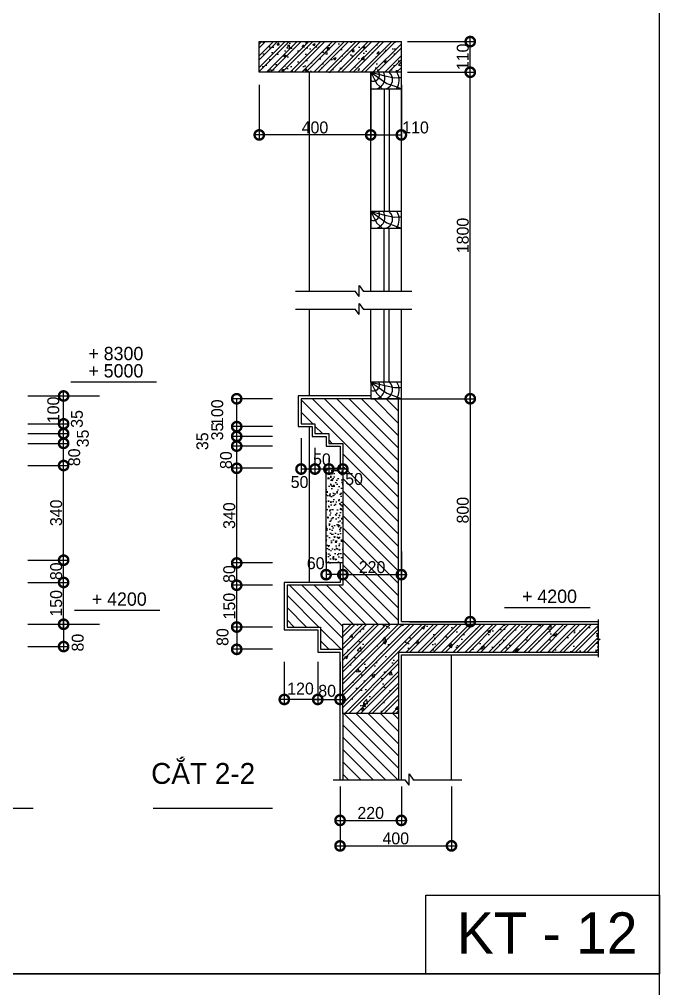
# Model space of a CAD drawing. Extents: x 24136 to 48743, y 31734 to 54932.
# Drawn here: x 44147 to 48743, y 43227 to 50182 of the extents above; entities that cross this region are included whole.
import ezdxf

# ---------------------------------------------------------------- set-up
doc = ezdxf.new("R2010")
doc.units = 0
doc.header["$LTSCALE"] = 600
doc.header["$MEASUREMENT"] = 0
doc.header["$PDMODE"] = 66
doc.layers.get('0').update_dxf_attribs({"linetype": 'CONTINUOUS'})
doc.layers.get('Defpoints').update_dxf_attribs({"linetype": 'CONTINUOUS'})
doc.layers.add('1', color=54, linetype='CONTINUOUS')
doc.styles.add('1', font='VHAVAN.ttf')
doc.styles.add('3', font='VHAVAN.ttf')
doc.dimstyles.new('x-2', dxfattribs={"dimscale": 0.45, "dimtxt": 190, "dimasz": 300, "dimexe": 90, "dimexo": 100, "dimgap": 20, "dimtad": 1, "dimdec": 0, "dimlfac": 0.5, "dimzin": 3, "dimdsep": 46, "dimtxsty": '1', "dimblk1": 'DOTSMALL', "dimblk2": 'DOTSMALL', "dimsah": 1, "dimcen": 1, "dimdle": 90, "dimclrd": 114, "dimclre": 114, "dimclrt": 113, "dimadec": 0, "dimazin": 0, "dimtfac": 0.004167, "dimtdec": 0, "dimtmove": 2, "dimatfit": 3, "dimldrblk": 'DOTSMALL', "dimfxl": 0, "dimtolj": 1, "dimtzin": 0, "dimarcsym": 0})
pattern_1 = [(315, (-44723.78, -45325.58), (44.194174, 44.194174), [])]

# ---------------------------------------------------------------- blocks, each defined once
blk = doc.blocks.new('_DotSmall')
at = {"layer": '1', "color": 0, "const_width": 0.5}
blk.add_lwpolyline([(-0.0625, 0, 1), (0.0625, 0, 1)], format="xyb", close=True, dxfattribs=at)
blk = doc.blocks.new('*D175')
at = {"color": 114, "linetype": 'ByBlock'}
for p, q in [((46448.9, 44678.4), (46448.9, 44394)), ((46888.9, 44678.4), (46888.9, 44394)), ((46408.4, 44434.5), (46929.4, 44434.5))]:
    blk.add_line(p, q, dxfattribs=at)
at = {"layer": 'Defpoints', "color": 0, "linetype": 'ByBlock'}
for p in [(46448.9, 44723.4), (46888.9, 44723.4), (46888.9, 44434.5)]:
    blk.add_point(p, dxfattribs=at)
at = {"color": 114, "linetype": 'ByBlock', "xscale": 135, "yscale": 135, "zscale": 135, "rotation": 180}
blk.add_blockref('_DotSmall', (46448.9, 44434.5), dxfattribs=at)
at = {"color": 114, "linetype": 'ByBlock', "xscale": 135, "yscale": 135, "zscale": 135}
blk.add_blockref('_DotSmall', (46888.9, 44434.5), dxfattribs=at)
at = {"color": 113, "linetype": 'ByBlock', "insert": (46668.9, 44487.7), "char_height": 85.5, "attachment_point": 5, "style": '1'}
blk.add_mtext('\\A1;220', dxfattribs=at)
blk = doc.blocks.new('*D177')
at = {"color": 114, "linetype": 'ByBlock'}
for p, q in [((45707.2, 45862.5), (45707.2, 45621.5)), ((45963, 45822), (45666.7, 45822)), ((45963, 45662), (45666.7, 45662))]:
    blk.add_line(p, q, dxfattribs=at)
at = {"layer": 'Defpoints', "color": 0, "linetype": 'ByBlock'}
for p in [(46008, 45822), (45707.2, 45662), (46008, 45662)]:
    blk.add_point(p, dxfattribs=at)
at = {"color": 114, "linetype": 'ByBlock', "xscale": 135, "yscale": 135, "zscale": 135}
for p, rotation in [((45707.2, 45822), 90), ((45707.2, 45662), 270)]:
    blk.add_blockref('_DotSmall', p, dxfattribs=dict(at, rotation=rotation))
at = {"color": 113, "linetype": 'ByBlock', "insert": (45605.7, 45750), "char_height": 85.5, "attachment_point": 5, "rotation": 90, "style": '1'}
blk.add_mtext('\\A1;80', dxfattribs=at)
blk = doc.blocks.new('*D176')
at = {"color": 114, "linetype": 'ByBlock'}
for p, q in [((45963, 46122), (45666.7, 46122)), ((45707.2, 45781.5), (45707.2, 46162.5)), ((45963, 45822), (45666.7, 45822))]:
    blk.add_line(p, q, dxfattribs=at)
at = {"layer": 'Defpoints', "color": 0, "linetype": 'ByBlock'}
for p in [(45707.2, 46122), (46008, 46122), (46008, 45822)]:
    blk.add_point(p, dxfattribs=at)
at = {"color": 114, "linetype": 'ByBlock', "xscale": 135, "yscale": 135, "zscale": 135}
for p, rotation in [((45707.2, 46122), 90), ((45707.2, 45822), 270)]:
    blk.add_blockref('_DotSmall', p, dxfattribs=dict(at, rotation=rotation))
at = {"color": 113, "linetype": 'ByBlock', "insert": (45654, 45972), "char_height": 85.5, "attachment_point": 5, "rotation": 90, "style": '1'}
blk.add_mtext('\\A1;150', dxfattribs=at)
blk = doc.blocks.new('*D178')
at = {"color": 114, "linetype": 'ByBlock'}
for p, q in [((46048.9, 45572), (46048.9, 45261.8)), ((46288.9, 45572), (46288.9, 45261.8)), ((46329.4, 45302.3), (46008.4, 45302.3))]:
    blk.add_line(p, q, dxfattribs=at)
at = {"layer": 'Defpoints', "color": 0, "linetype": 'ByBlock'}
for p in [(46048.9, 45617), (46288.9, 45617), (46048.9, 45302.3)]:
    blk.add_point(p, dxfattribs=at)
at = {"color": 114, "linetype": 'ByBlock', "xscale": 135, "yscale": 135, "zscale": 135, "rotation": 180}
blk.add_blockref('_DotSmall', (46048.9, 45302.3), dxfattribs=at)
at = {"color": 114, "linetype": 'ByBlock', "xscale": 135, "yscale": 135, "zscale": 135}
blk.add_blockref('_DotSmall', (46288.9, 45302.3), dxfattribs=at)
at = {"color": 113, "linetype": 'ByBlock', "insert": (46165.2, 45379.9), "char_height": 85.5, "attachment_point": 5, "style": '1'}
blk.add_mtext('\\A1;120', dxfattribs=at)
blk = doc.blocks.new('*D179')
at = {"color": 114, "linetype": 'ByBlock'}
for p, q in [((46288.9, 45572), (46288.9, 45261.8)), ((46448.9, 45572), (46448.9, 45261.8)), ((46248.4, 45302.3), (46489.4, 45302.3))]:
    blk.add_line(p, q, dxfattribs=at)
at = {"layer": 'Defpoints', "color": 0, "linetype": 'ByBlock'}
for p in [(46288.9, 45617), (46448.9, 45617), (46448.9, 45302.3)]:
    blk.add_point(p, dxfattribs=at)
at = {"color": 114, "linetype": 'ByBlock', "xscale": 135, "yscale": 135, "zscale": 135, "rotation": 180}
blk.add_blockref('_DotSmall', (46288.9, 45302.3), dxfattribs=at)
at = {"color": 114, "linetype": 'ByBlock', "xscale": 135, "yscale": 135, "zscale": 135}
blk.add_blockref('_DotSmall', (46448.9, 45302.3), dxfattribs=at)
at = {"color": 113, "linetype": 'ByBlock', "insert": (46356.2, 45363.8), "char_height": 85.5, "attachment_point": 5, "style": '1'}
blk.add_mtext('\\A1;80', dxfattribs=at)
blk = doc.blocks.new('*D180')
at = {"color": 114, "linetype": 'ByBlock'}
for p, q in [((45707.2, 46081.5), (45707.2, 46322.2)), ((45963, 46281.7), (45666.7, 46281.7)), ((45963, 46122), (45666.7, 46122))]:
    blk.add_line(p, q, dxfattribs=at)
at = {"layer": 'Defpoints', "color": 0, "linetype": 'ByBlock'}
for p in [(45707.2, 46281.7), (46008, 46281.7), (46008, 46122)]:
    blk.add_point(p, dxfattribs=at)
at = {"color": 114, "linetype": 'ByBlock', "xscale": 135, "yscale": 135, "zscale": 135}
for p, rotation in [((45707.2, 46281.7), 90), ((45707.2, 46122), 270)]:
    blk.add_blockref('_DotSmall', p, dxfattribs=dict(at, rotation=rotation))
at = {"color": 113, "linetype": 'ByBlock', "insert": (45654, 46201.9), "char_height": 85.5, "attachment_point": 5, "rotation": 90, "style": '1'}
blk.add_mtext('\\A1;80', dxfattribs=at)
blk = doc.blocks.new('*D181')
at = {"color": 114, "linetype": 'ByBlock'}
for p, q in [((45963, 46961), (45666.7, 46961)), ((45707.2, 46241.2), (45707.2, 47001.5)), ((45963, 46281.7), (45666.7, 46281.7))]:
    blk.add_line(p, q, dxfattribs=at)
at = {"layer": 'Defpoints', "color": 0, "linetype": 'ByBlock'}
for p in [(45707.2, 46961), (46008, 46961), (46008, 46281.7)]:
    blk.add_point(p, dxfattribs=at)
at = {"color": 114, "linetype": 'ByBlock', "xscale": 135, "yscale": 135, "zscale": 135}
for p, rotation in [((45707.2, 46961), 90), ((45707.2, 46281.7), 270)]:
    blk.add_blockref('_DotSmall', p, dxfattribs=dict(at, rotation=rotation))
at = {"color": 113, "linetype": 'ByBlock', "insert": (45654, 46621.3), "char_height": 85.5, "attachment_point": 5, "rotation": 90, "style": '1'}
blk.add_mtext('\\A1;340', dxfattribs=at)
blk = doc.blocks.new('*D182')
at = {"color": 114, "linetype": 'ByBlock'}
for p, q in [((45707.2, 46920.5), (45707.2, 47160.5)), ((45963, 47120), (45666.7, 47120)), ((45963, 46961), (45666.7, 46961))]:
    blk.add_line(p, q, dxfattribs=at)
at = {"layer": 'Defpoints', "color": 0, "linetype": 'ByBlock'}
for p in [(45707.2, 47120), (46008, 47120), (46008, 46961)]:
    blk.add_point(p, dxfattribs=at)
at = {"color": 114, "linetype": 'ByBlock', "xscale": 135, "yscale": 135, "zscale": 135}
for p, rotation in [((45707.2, 47120), 90), ((45707.2, 46961), 270)]:
    blk.add_blockref('_DotSmall', p, dxfattribs=dict(at, rotation=rotation))
at = {"color": 113, "linetype": 'ByBlock', "insert": (45630.9, 47019.5), "char_height": 85.5, "attachment_point": 5, "rotation": 90, "style": '1'}
blk.add_mtext('\\A1;80', dxfattribs=at)
blk = doc.blocks.new('*D183')
at = {"color": 114, "linetype": 'ByBlock'}
for p, q in [((45963, 47190), (45666.7, 47190)), ((45707.2, 47079.5), (45707.2, 47190)), ((45963, 47120), (45666.7, 47120))]:
    blk.add_line(p, q, dxfattribs=at)
at = {"layer": 'Defpoints', "color": 0, "linetype": 'ByBlock'}
for p in [(45707.2, 47190), (46008, 47190), (46008, 47120)]:
    blk.add_point(p, dxfattribs=at)
at = {"color": 114, "linetype": 'ByBlock', "xscale": 135, "yscale": 135, "zscale": 135}
for p, rotation in [((45707.2, 47190), 90), ((45707.2, 47120), 270)]:
    blk.add_blockref('_DotSmall', p, dxfattribs=dict(at, rotation=rotation))
at = {"color": 113, "linetype": 'ByBlock', "insert": (45461, 47155), "char_height": 85.5, "attachment_point": 5, "rotation": 90, "style": '1'}
blk.add_mtext('\\A1;35', dxfattribs=at)
blk = doc.blocks.new('*D184')
at = {"color": 114, "linetype": 'ByBlock'}
for p, q in [((45963, 47260), (45666.7, 47260)), ((45707.2, 47149.5), (45707.2, 47260)), ((45963, 47190), (45666.7, 47190))]:
    blk.add_line(p, q, dxfattribs=at)
at = {"layer": 'Defpoints', "color": 0, "linetype": 'ByBlock'}
for p in [(45707.2, 47260), (46008, 47260), (46008, 47190)]:
    blk.add_point(p, dxfattribs=at)
at = {"color": 114, "linetype": 'ByBlock', "xscale": 135, "yscale": 135, "zscale": 135}
for p, rotation in [((45707.2, 47260), 90), ((45707.2, 47190), 270)]:
    blk.add_blockref('_DotSmall', p, dxfattribs=dict(at, rotation=rotation))
at = {"color": 113, "linetype": 'ByBlock', "insert": (45567.7, 47225), "char_height": 85.5, "attachment_point": 5, "rotation": 90, "style": '1'}
blk.add_mtext('\\A1;35', dxfattribs=at)
blk = doc.blocks.new('*D185')
at = {"color": 114, "linetype": 'ByBlock'}
for p, q in [((45963, 47460), (45666.7, 47460)), ((45707.2, 47219.5), (45707.2, 47460)), ((45963, 47260), (45666.7, 47260))]:
    blk.add_line(p, q, dxfattribs=at)
at = {"layer": 'Defpoints', "color": 0, "linetype": 'ByBlock'}
for p in [(45707.2, 47460), (46008, 47460), (46008, 47260)]:
    blk.add_point(p, dxfattribs=at)
at = {"color": 114, "linetype": 'ByBlock', "xscale": 135, "yscale": 135, "zscale": 135}
for p, rotation in [((45707.2, 47460), 90), ((45707.2, 47260), 270)]:
    blk.add_blockref('_DotSmall', p, dxfattribs=dict(at, rotation=rotation))
at = {"color": 113, "linetype": 'ByBlock', "insert": (45567.7, 47360), "char_height": 85.5, "attachment_point": 5, "rotation": 90, "style": '1'}
blk.add_mtext('\\A1;100', dxfattribs=at)
blk = doc.blocks.new('*D186')
at = {"color": 114, "linetype": 'ByBlock'}
for p, q in [((47248.9, 44678.4), (47248.9, 44211.2)), ((46448.9, 44633.4), (46448.9, 44211.2)), ((46408.4, 44251.7), (47289.4, 44251.7))]:
    blk.add_line(p, q, dxfattribs=at)
at = {"layer": 'Defpoints', "color": 0, "linetype": 'ByBlock'}
for p in [(47248.9, 44723.4), (46448.9, 44678.4), (47248.9, 44251.7)]:
    blk.add_point(p, dxfattribs=at)
at = {"color": 114, "linetype": 'ByBlock', "xscale": 135, "yscale": 135, "zscale": 135, "rotation": 180}
blk.add_blockref('_DotSmall', (46448.9, 44251.7), dxfattribs=at)
at = {"color": 114, "linetype": 'ByBlock', "xscale": 135, "yscale": 135, "zscale": 135}
blk.add_blockref('_DotSmall', (47248.9, 44251.7), dxfattribs=at)
at = {"color": 113, "linetype": 'ByBlock', "insert": (46848.9, 44304.9), "char_height": 85.5, "attachment_point": 5, "style": '1'}
blk.add_mtext('\\A1;400', dxfattribs=at)
blk = doc.blocks.new('*D187')
at = {"color": 114, "linetype": 'ByBlock'}
for p, q in [((45868.9, 49713), (45868.9, 49312.6)), ((46668.9, 49713), (46668.9, 49312.6)), ((46709.4, 49353.1), (45828.4, 49353.1))]:
    blk.add_line(p, q, dxfattribs=at)
at = {"layer": 'Defpoints', "color": 0, "linetype": 'ByBlock'}
for p in [(45868.9, 49758), (46668.9, 49758), (45868.9, 49353.1)]:
    blk.add_point(p, dxfattribs=at)
at = {"color": 114, "linetype": 'ByBlock', "xscale": 135, "yscale": 135, "zscale": 135, "rotation": 180}
blk.add_blockref('_DotSmall', (45868.9, 49353.1), dxfattribs=at)
at = {"color": 114, "linetype": 'ByBlock', "xscale": 135, "yscale": 135, "zscale": 135}
blk.add_blockref('_DotSmall', (46668.9, 49353.1), dxfattribs=at)
at = {"color": 113, "linetype": 'ByBlock', "insert": (46268.9, 49406.3), "char_height": 85.5, "attachment_point": 5, "style": '1'}
blk.add_mtext('\\A1;400', dxfattribs=at)
blk = doc.blocks.new('*D188')
at = {"color": 114, "linetype": 'ByBlock'}
for p, q in [((46668.9, 49713), (46668.9, 49312.6)), ((46888.9, 49713), (46888.9, 49312.6)), ((46628.4, 49353.1), (46888.9, 49353.1))]:
    blk.add_line(p, q, dxfattribs=at)
at = {"layer": 'Defpoints', "color": 0, "linetype": 'ByBlock'}
for p in [(46668.9, 49758), (46888.9, 49758), (46888.9, 49353.1)]:
    blk.add_point(p, dxfattribs=at)
at = {"color": 114, "linetype": 'ByBlock', "xscale": 135, "yscale": 135, "zscale": 135, "rotation": 180}
blk.add_blockref('_DotSmall', (46668.9, 49353.1), dxfattribs=at)
at = {"color": 114, "linetype": 'ByBlock', "xscale": 135, "yscale": 135, "zscale": 135}
blk.add_blockref('_DotSmall', (46888.9, 49353.1), dxfattribs=at)
at = {"color": 113, "linetype": 'ByBlock', "insert": (46990.8, 49406.3), "char_height": 85.5, "attachment_point": 5, "style": '1'}
blk.add_mtext('\\A1;110', dxfattribs=at)
blk = doc.blocks.new('*D189')
at = {"color": 114, "linetype": 'ByBlock'}
for p, q in [((46713.9, 47460), (47424, 47460)), ((47383.5, 47500.5), (47383.5, 45819.8)), ((46947.6, 45860.3), (47424, 45860.3))]:
    blk.add_line(p, q, dxfattribs=at)
at = {"layer": 'Defpoints', "color": 0, "linetype": 'ByBlock'}
for p in [(46668.9, 47460), (46902.6, 45860.3), (47383.5, 45860.3)]:
    blk.add_point(p, dxfattribs=at)
at = {"color": 114, "linetype": 'ByBlock', "xscale": 135, "yscale": 135, "zscale": 135}
for p, rotation in [((47383.5, 47460), 90), ((47383.5, 45860.3), 270)]:
    blk.add_blockref('_DotSmall', p, dxfattribs=dict(at, rotation=rotation))
at = {"color": 113, "linetype": 'ByBlock', "insert": (47330.3, 46660.2), "char_height": 85.5, "attachment_point": 5, "rotation": 90, "style": '1'}
blk.add_mtext('\\A1;800', dxfattribs=at)
blk = doc.blocks.new('*D190')
at = {"color": 114, "linetype": 'ByBlock'}
for p, q in [((46933.9, 49803), (47424, 49803)), ((47383.5, 47419.5), (47383.5, 49843.5)), ((46933.9, 47460), (47424, 47460))]:
    blk.add_line(p, q, dxfattribs=at)
at = {"layer": 'Defpoints', "color": 0, "linetype": 'ByBlock'}
for p in [(46888.9, 49803), (47383.5, 49803), (46888.9, 47460)]:
    blk.add_point(p, dxfattribs=at)
at = {"color": 114, "linetype": 'ByBlock', "xscale": 135, "yscale": 135, "zscale": 135}
for p, rotation in [((47383.5, 49803), 90), ((47383.5, 47460), 270)]:
    blk.add_blockref('_DotSmall', p, dxfattribs=dict(at, rotation=rotation))
at = {"color": 113, "linetype": 'ByBlock', "insert": (47330.3, 48631.5), "char_height": 85.5, "attachment_point": 5, "rotation": 90, "style": '1'}
blk.add_mtext('\\A1;1800', dxfattribs=at)
blk = doc.blocks.new('*D191')
at = {"color": 114, "linetype": 'ByBlock'}
for p, q in [((46933.9, 50023), (47424, 50023)), ((47383.5, 49762.5), (47383.5, 50063.5)), ((46933.9, 49803), (47424, 49803))]:
    blk.add_line(p, q, dxfattribs=at)
at = {"layer": 'Defpoints', "color": 0, "linetype": 'ByBlock'}
for p in [(46888.9, 50023), (47383.5, 50023), (46888.9, 49803)]:
    blk.add_point(p, dxfattribs=at)
at = {"color": 114, "linetype": 'ByBlock', "xscale": 135, "yscale": 135, "zscale": 135}
for p, rotation in [((47383.5, 50023), 90), ((47383.5, 49803), 270)]:
    blk.add_blockref('_DotSmall', p, dxfattribs=dict(at, rotation=rotation))
at = {"color": 113, "linetype": 'ByBlock', "insert": (47330.3, 49913), "char_height": 85.5, "attachment_point": 5, "rotation": 90, "style": '1'}
blk.add_mtext('\\A1;110', dxfattribs=at)
blk = doc.blocks.new('*D192')
at = {"color": 114, "linetype": 'ByBlock'}
for p, q in [((46468.9, 46404.9), (46468.9, 46157.4)), ((46888.9, 46364.9), (46888.9, 46157.4)), ((46428.4, 46197.9), (46929.4, 46197.9))]:
    blk.add_line(p, q, dxfattribs=at)
at = {"layer": 'Defpoints', "color": 0, "linetype": 'ByBlock'}
for p in [(46468.9, 46449.9), (46888.9, 46409.9), (46888.9, 46197.9)]:
    blk.add_point(p, dxfattribs=at)
at = {"color": 114, "linetype": 'ByBlock', "xscale": 135, "yscale": 135, "zscale": 135, "rotation": 180}
blk.add_blockref('_DotSmall', (46468.9, 46197.9), dxfattribs=at)
at = {"color": 114, "linetype": 'ByBlock', "xscale": 135, "yscale": 135, "zscale": 135}
blk.add_blockref('_DotSmall', (46888.9, 46197.9), dxfattribs=at)
at = {"color": 113, "linetype": 'ByBlock', "insert": (46678.9, 46251.2), "char_height": 85.5, "attachment_point": 5, "style": '1'}
blk.add_mtext('\\A1;220 ', dxfattribs=at)
blk = doc.blocks.new('*D193')
at = {"color": 114, "linetype": 'ByBlock'}
for p, q in [((46348.9, 46359.9), (46348.9, 46157.4)), ((46468.9, 46359.9), (46468.9, 46157.4)), ((46509.4, 46197.9), (46348.9, 46197.9))]:
    blk.add_line(p, q, dxfattribs=at)
at = {"layer": 'Defpoints', "color": 0, "linetype": 'ByBlock'}
for p in [(46348.9, 46404.9), (46468.9, 46404.9), (46348.9, 46197.9)]:
    blk.add_point(p, dxfattribs=at)
at = {"color": 114, "linetype": 'ByBlock', "xscale": 135, "yscale": 135, "zscale": 135, "rotation": 180}
blk.add_blockref('_DotSmall', (46348.9, 46197.9), dxfattribs=at)
at = {"color": 114, "linetype": 'ByBlock', "xscale": 135, "yscale": 135, "zscale": 135}
blk.add_blockref('_DotSmall', (46468.9, 46197.9), dxfattribs=at)
at = {"color": 113, "linetype": 'ByBlock', "insert": (46274.2, 46279.5), "char_height": 85.5, "attachment_point": 5, "style": '1'}
blk.add_mtext('\\A1;60', dxfattribs=at)
blk = doc.blocks.new('*D206')
at = {"color": 114, "linetype": 'ByBlock'}
for p, q in [((44464.6, 47239.5), (44464.6, 47520.5)), ((44208.8, 47480), (44505.1, 47480)), ((44208.8, 47280), (44505.1, 47280))]:
    blk.add_line(p, q, dxfattribs=at)
at = {"layer": 'Defpoints', "color": 0, "linetype": 'ByBlock'}
for p in [(44163.8, 47480), (44464.6, 47480), (44163.8, 47280)]:
    blk.add_point(p, dxfattribs=at)
at = {"color": 114, "linetype": 'ByBlock', "xscale": 135, "yscale": 135, "zscale": 135}
for p, rotation in [((44464.6, 47480), 90), ((44464.6, 47280), 270)]:
    blk.add_blockref('_DotSmall', p, dxfattribs=dict(at, rotation=rotation))
at = {"color": 113, "linetype": 'ByBlock', "insert": (44391, 47380), "char_height": 85.5, "attachment_point": 5, "rotation": 90, "style": '1'}
blk.add_mtext('\\A1;100', dxfattribs=at)
blk = doc.blocks.new('*D202')
at = {"color": 114, "linetype": 'ByBlock'}
for p, q in [((44464.6, 46261.2), (44464.6, 47021.5)), ((44208.8, 46981), (44505.1, 46981)), ((44208.8, 46301.7), (44505.1, 46301.7))]:
    blk.add_line(p, q, dxfattribs=at)
at = {"layer": 'Defpoints', "color": 0, "linetype": 'ByBlock'}
for p in [(44163.8, 46981), (44464.6, 46981), (44163.8, 46301.7)]:
    blk.add_point(p, dxfattribs=at)
at = {"color": 114, "linetype": 'ByBlock', "xscale": 135, "yscale": 135, "zscale": 135}
for p, rotation in [((44464.6, 46981), 90), ((44464.6, 46301.7), 270)]:
    blk.add_blockref('_DotSmall', p, dxfattribs=dict(at, rotation=rotation))
at = {"color": 113, "linetype": 'ByBlock', "insert": (44411.4, 46641.3), "char_height": 85.5, "attachment_point": 5, "rotation": 90, "style": '1'}
blk.add_mtext('\\A1;340', dxfattribs=at)
blk = doc.blocks.new('*D201')
at = {"color": 114, "linetype": 'ByBlock'}
for p, q in [((44464.6, 46101.5), (44464.6, 46342.2)), ((44208.8, 46301.7), (44505.1, 46301.7)), ((44208.8, 46142), (44505.1, 46142))]:
    blk.add_line(p, q, dxfattribs=at)
at = {"layer": 'Defpoints', "color": 0, "linetype": 'ByBlock'}
for p in [(44163.8, 46301.7), (44464.6, 46301.7), (44163.8, 46142)]:
    blk.add_point(p, dxfattribs=at)
at = {"color": 114, "linetype": 'ByBlock', "xscale": 135, "yscale": 135, "zscale": 135}
for p, rotation in [((44464.6, 46301.7), 90), ((44464.6, 46142), 270)]:
    blk.add_blockref('_DotSmall', p, dxfattribs=dict(at, rotation=rotation))
at = {"color": 113, "linetype": 'ByBlock', "insert": (44411.4, 46221.9), "char_height": 85.5, "attachment_point": 5, "rotation": 90, "style": '1'}
blk.add_mtext('\\A1;80', dxfattribs=at)
blk = doc.blocks.new('*D200')
at = {"color": 114, "linetype": 'ByBlock'}
for p, q in [((44464.6, 45801.5), (44464.6, 46182.5)), ((44208.8, 46142), (44505.1, 46142)), ((44208.8, 45842), (44505.1, 45842))]:
    blk.add_line(p, q, dxfattribs=at)
at = {"layer": 'Defpoints', "color": 0, "linetype": 'ByBlock'}
for p in [(44163.8, 46142), (44464.6, 46142), (44163.8, 45842)]:
    blk.add_point(p, dxfattribs=at)
at = {"color": 114, "linetype": 'ByBlock', "xscale": 135, "yscale": 135, "zscale": 135}
for p, rotation in [((44464.6, 46142), 90), ((44464.6, 45842), 270)]:
    blk.add_blockref('_DotSmall', p, dxfattribs=dict(at, rotation=rotation))
at = {"color": 113, "linetype": 'ByBlock', "insert": (44411.4, 45992), "char_height": 85.5, "attachment_point": 5, "rotation": 90, "style": '1'}
blk.add_mtext('\\A1;150', dxfattribs=at)
blk = doc.blocks.new('*D205')
at = {"color": 114, "linetype": 'ByBlock'}
for p, q in [((44208.8, 47280), (44505.1, 47280)), ((44464.6, 47169.5), (44464.6, 47280)), ((44208.8, 47210), (44505.1, 47210))]:
    blk.add_line(p, q, dxfattribs=at)
at = {"layer": 'Defpoints', "color": 0, "linetype": 'ByBlock'}
for p in [(44163.8, 47280), (44464.6, 47280), (44163.8, 47210)]:
    blk.add_point(p, dxfattribs=at)
at = {"color": 114, "linetype": 'ByBlock', "xscale": 135, "yscale": 135, "zscale": 135}
for p, rotation in [((44464.6, 47280), 90), ((44464.6, 47210), 270)]:
    blk.add_blockref('_DotSmall', p, dxfattribs=dict(at, rotation=rotation))
at = {"color": 113, "linetype": 'ByBlock', "insert": (44560.3, 47315.2), "char_height": 85.5, "attachment_point": 5, "rotation": 90, "style": '1'}
blk.add_mtext('\\A1;35', dxfattribs=at)
blk = doc.blocks.new('*D204')
at = {"color": 114, "linetype": 'ByBlock'}
for p, q in [((44208.8, 47210), (44505.1, 47210)), ((44464.6, 47099.5), (44464.6, 47210)), ((44208.8, 47140), (44505.1, 47140))]:
    blk.add_line(p, q, dxfattribs=at)
at = {"layer": 'Defpoints', "color": 0, "linetype": 'ByBlock'}
for p in [(44163.8, 47210), (44464.6, 47210), (44163.8, 47140)]:
    blk.add_point(p, dxfattribs=at)
at = {"color": 114, "linetype": 'ByBlock', "xscale": 135, "yscale": 135, "zscale": 135}
for p, rotation in [((44464.6, 47210), 90), ((44464.6, 47140), 270)]:
    blk.add_blockref('_DotSmall', p, dxfattribs=dict(at, rotation=rotation))
at = {"color": 113, "linetype": 'ByBlock', "insert": (44603, 47175), "char_height": 85.5, "attachment_point": 5, "rotation": 90, "style": '1'}
blk.add_mtext('\\A1;35', dxfattribs=at)
blk = doc.blocks.new('*D203')
at = {"color": 114, "linetype": 'ByBlock'}
for p, q in [((44464.6, 46940.5), (44464.6, 47180.5)), ((44208.8, 47140), (44505.1, 47140)), ((44208.8, 46981), (44505.1, 46981))]:
    blk.add_line(p, q, dxfattribs=at)
at = {"layer": 'Defpoints', "color": 0, "linetype": 'ByBlock'}
for p in [(44163.8, 47140), (44464.6, 47140), (44163.8, 46981)]:
    blk.add_point(p, dxfattribs=at)
at = {"color": 114, "linetype": 'ByBlock', "xscale": 135, "yscale": 135, "zscale": 135}
for p, rotation in [((44464.6, 47140), 90), ((44464.6, 46981), 270)]:
    blk.add_blockref('_DotSmall', p, dxfattribs=dict(at, rotation=rotation))
at = {"color": 113, "linetype": 'ByBlock', "insert": (44541, 47039.5), "char_height": 85.5, "attachment_point": 5, "rotation": 90, "style": '1'}
blk.add_mtext('\\A1;80', dxfattribs=at)
blk = doc.blocks.new('*D199')
at = {"color": 114, "linetype": 'ByBlock'}
for p, q in [((44208.8, 45842), (44505.1, 45842)), ((44464.6, 45882.5), (44464.6, 45641.5)), ((44208.8, 45682), (44505.1, 45682))]:
    blk.add_line(p, q, dxfattribs=at)
at = {"layer": 'Defpoints', "color": 0, "linetype": 'ByBlock'}
for p in [(44163.8, 45842), (44163.8, 45682), (44464.6, 45682)]:
    blk.add_point(p, dxfattribs=at)
at = {"color": 114, "linetype": 'ByBlock', "xscale": 135, "yscale": 135, "zscale": 135}
for p, rotation in [((44464.6, 45842), 90), ((44464.6, 45682), 270)]:
    blk.add_blockref('_DotSmall', p, dxfattribs=dict(at, rotation=rotation))
at = {"color": 113, "linetype": 'ByBlock', "insert": (44566.1, 45710), "char_height": 85.5, "attachment_point": 5, "rotation": 90, "style": '1'}
blk.add_mtext('\\A1;80', dxfattribs=at)
blk = doc.blocks.new('*D207')
at = {"color": 114, "linetype": 'ByBlock'}
for p, q in [((44464.6, 46101.5), (44464.6, 46342.2)), ((44208.8, 46301.7), (44505.1, 46301.7)), ((44208.8, 46142), (44505.1, 46142))]:
    blk.add_line(p, q, dxfattribs=at)
at = {"layer": 'Defpoints', "color": 0, "linetype": 'ByBlock'}
for p in [(44163.8, 46301.7), (44464.6, 46301.7), (44163.8, 46142)]:
    blk.add_point(p, dxfattribs=at)
at = {"color": 114, "linetype": 'ByBlock', "xscale": 135, "yscale": 135, "zscale": 135}
for p, rotation in [((44464.6, 46301.7), 90), ((44464.6, 46142), 270)]:
    blk.add_blockref('_DotSmall', p, dxfattribs=dict(at, rotation=rotation))
at = {"color": 113, "linetype": 'ByBlock', "insert": (44411.4, 46221.9), "char_height": 85.5, "attachment_point": 5, "rotation": 90, "style": '1'}
blk.add_mtext('\\A1;80', dxfattribs=at)
blk = doc.blocks.new('cotsan')
at = {"layer": '1'}
blk.add_line((-63.5, 84.1), (447.4, 84.1), dxfattribs=at)
blk.add_lwpolyline([(0, 236, 0, 0, 0), (0, 54.7, 72.4, 0, 0), (0, 0, 0, 0, 0)], format="xyseb", dxfattribs=at)
blk = doc.blocks.new('*D216')
at = {"color": 114, "linetype": 'ByBlock'}
for p, q in [((46368.9, 47036.9), (46368.9, 46915.2)), ((46468.9, 47036.9), (46468.9, 46915.2)), ((46509.4, 46955.7), (46368.9, 46955.7))]:
    blk.add_line(p, q, dxfattribs=at)
at = {"layer": 'Defpoints', "color": 0, "linetype": 'ByBlock'}
for p in [(46368.9, 47081.9), (46468.9, 47081.9), (46368.9, 46955.7)]:
    blk.add_point(p, dxfattribs=at)
at = {"color": 114, "linetype": 'ByBlock', "xscale": 135, "yscale": 135, "zscale": 135, "rotation": 180}
blk.add_blockref('_DotSmall', (46368.9, 46955.7), dxfattribs=at)
at = {"color": 114, "linetype": 'ByBlock', "xscale": 135, "yscale": 135, "zscale": 135}
blk.add_blockref('_DotSmall', (46468.9, 46955.7), dxfattribs=at)
at = {"color": 113, "linetype": 'ByBlock', "insert": (46549.5, 46883.8), "char_height": 85.5, "attachment_point": 5, "style": '1'}
blk.add_mtext('\\A1;50', dxfattribs=at)
blk = doc.blocks.new('*D217')
at = {"color": 114, "linetype": 'ByBlock'}
for p, q in [((46268.9, 47106.9), (46268.9, 46915.2)), ((46409.4, 46955.7), (46228.4, 46955.7))]:
    blk.add_line(p, q, dxfattribs=at)
at = {"layer": 'Defpoints', "color": 0, "linetype": 'ByBlock'}
for p in [(46268.9, 47151.9), (46368.9, 47081.9), (46268.9, 46955.7)]:
    blk.add_point(p, dxfattribs=at)
at = {"color": 114, "linetype": 'ByBlock', "xscale": 135, "yscale": 135, "zscale": 135, "rotation": 180}
blk.add_blockref('_DotSmall', (46268.9, 46955.7), dxfattribs=at)
at = {"color": 114, "linetype": 'ByBlock', "xscale": 135, "yscale": 135, "zscale": 135}
blk.add_blockref('_DotSmall', (46368.9, 46955.7), dxfattribs=at)
at = {"color": 113, "linetype": 'ByBlock', "insert": (46318.9, 47024.7), "char_height": 85.5, "attachment_point": 5, "style": '1'}
blk.add_mtext('\\A1;50', dxfattribs=at)
blk = doc.blocks.new('*D218')
at = {"color": 114, "linetype": 'ByBlock'}
for p, q in [((46168.9, 47176.9), (46168.9, 46915.2)), ((46309.4, 46955.7), (46168.9, 46955.7))]:
    blk.add_line(p, q, dxfattribs=at)
at = {"layer": 'Defpoints', "color": 0, "linetype": 'ByBlock'}
for p in [(46168.9, 47221.9), (46268.9, 47151.9), (46168.9, 46955.7)]:
    blk.add_point(p, dxfattribs=at)
at = {"color": 114, "linetype": 'ByBlock', "xscale": 135, "yscale": 135, "zscale": 135, "rotation": 180}
blk.add_blockref('_DotSmall', (46168.9, 46955.7), dxfattribs=at)
at = {"color": 114, "linetype": 'ByBlock', "xscale": 135, "yscale": 135, "zscale": 135}
blk.add_blockref('_DotSmall', (46268.9, 46955.7), dxfattribs=at)
at = {"color": 113, "linetype": 'ByBlock', "insert": (46158.3, 46862), "char_height": 85.5, "attachment_point": 5, "style": '1'}
blk.add_mtext('\\A1;50', dxfattribs=at)

msp = doc.modelspace()

# ---------------------------------------------------------------- hatches: boundary and pattern name
h = msp.add_hatch()
h.set_pattern_fill('ANSI32', color=8, scale=160, style=0)
h.set_pattern_definition([(45, (227.78, 376.38), (-42.426407, 42.426407), []), (45, (256.067, 376.38), (-42.426407, 42.426407), [])])
h.paths.add_polyline_path([(46888.9, 49803), (46888.9, 50023), (45868.9, 50023), (45868.9, 49803)])
h = msp.add_hatch()
h.set_pattern_fill('AR-CONC', color=9, scale=25, style=0)
h.set_pattern_definition([(50, (0, 0), (179.31505, -15.68803), [18.75, -206.25]), (355, (0, 0), (-34.68783, 188.04803), [15, -165]), (100.4514, (14.94, -1.3), (144.62735, 172.3599), [15.93505, -175.28553]), (46.1842, (0, 50), (266.81026, -41.37975), [28.125, -309.375]), (96.6356, (22.23, 46.55), (233.6657, 243.5295), [23.9026, -262.9282]), (351.1842, (0, 50), (233.6655, 243.5297), [22.5, -247.5]), (21, (25, 37.5), (149.22676, -100.65472), [18.75, -206.25]), (326, (25, 37.5), (60.82883, 181.2875), [15, -165]), (71.4514, (37.44, 29.11), (210.05566, 80.63262), [15.93505, -175.28553]), (37.5, (0, 0), (3.039964, 83.223463), [0, -163, 0, -167.5, 0, -165.625]), (7.5, (0, 0), (65.76738, 98.60293), [0, -95.5, 0, -159.25, 0, -63.125]), (327.5, (-55.75, 0), (133.45561, -5.63872), [0, -62.5, 0, -195, 0, -258.75]), (317.5, (-80.75, 0), (145.79654, 25.02625), [0, -81.25, 0, -129.5, 0, -183.75])])
h.paths.add_polyline_path([(46888.9, 49803), (46888.9, 50023), (45868.9, 50023), (45868.9, 49803)])
h = msp.add_hatch()
h.set_pattern_fill('ANSI31', color=8, scale=500, angle=270, style=0)
h.set_pattern_definition(pattern_1)
h.paths.add_polyline_path([(46868.9, 47460), (46701.7, 47460, -0.064127), (46681.2, 47460), (46168.9, 47460), (46168.9, 47280), (46268.9, 47280), (46268.9, 47210), (46368.9, 47210), (46368.9, 47140), (46468.9, 47140), (46468.9, 46122), (46068.9, 46122), (46068.9, 45822), (46308.9, 45822), (46308.9, 45662), (46468.9, 45662), (46468.9, 45842), (46868.9, 45842)])
h = msp.add_hatch()
h.set_pattern_fill('AR-CONC', color=9, scale=11, angle=270, style=0)
h.set_pattern_definition([(320, (227.78, 376.38), (-6.902735, -78.89862), [8.25, -90.75]), (265, (227.78, 376.38), (82.74113, 15.26265), [6.6, -72.6]), (10.4514, (227.21, 369.804), (75.83835, -63.63603), [7.01142, -77.12563]), (316.1842, (249.78, 376.38), (-18.20709, -117.39652), [12.375, -136.125]), (6.6356, (248.26, 366.6), (107.15297, -102.8129), [10.51713, -115.68843]), (261.1842, (249.78, 376.38), (107.15305, -102.81281), [9.9, -108.9]), (291, (244.28, 365.38), (-44.28808, -65.659776), [8.25, -90.75]), (236, (244.28, 365.38), (79.7665, -26.76469), [6.6, -72.6]), (341.4514, (240.59, 359.91), (35.478355, -92.42449), [7.01142, -77.12563]), (307.5, (227.782, 376.38), (36.618324, -1.337584), [0, -71.72, 0, -73.7, 0, -72.875]), (277.5, (227.782, 376.38), (43.385288, -28.93765), [0, -42.02, 0, -70.07, 0, -27.775]), (237.5, (227.782, 400.91), (-2.481036, -58.720468), [0, -27.5, 0, -85.8, 0, -113.85]), (227.5, (227.78, 411.91), (11.01155, -64.15048), [0, -35.75, 0, -56.98, 0, -80.85])])
h.paths.add_polyline_path([(46468.9, 46961), (46348.9, 46961), (46348.9, 46281.7), (46468.9, 46281.7)])
h = msp.add_hatch()
h.set_pattern_fill('ANSI32', color=8, scale=160, style=0)
h.set_pattern_definition([(45, (-44723.78, -45325.58), (-42.426407, 42.426407), []), (45, (-44695.5, -45325.58), (-42.426407, 42.426407), [])])
h.paths.add_polyline_path([(48303.8, 45642), (48303.8, 45725.6), (48316.3, 45734.6), (48293.7, 45734.6), (48303.8, 45742.1), (48303.8, 45842), (46468.9, 45842), (46468.9, 45202), (46868.9, 45202), (46868.9, 45642)])
h = msp.add_hatch()
h.set_pattern_fill('AR-CONC', color=9, scale=33, style=0)
h.set_pattern_definition([(50, (0, 0), (236.69586, -20.7082), [24.75, -272.25]), (355, (0, 0), (-45.7879, 248.2234), [19.8, -217.8]), (100.4514, (19.72, -1.73), (190.9081, 227.51505), [21.0343, -231.3769]), (46.1842, (0, 66), (352.1895, -54.6213), [37.125, -408.375]), (96.6356, (29.35, 61.45), (308.4387, 321.4589), [31.5514, -347.0653]), (351.1842, (0, 66), (308.4384, 321.4591), [29.7, -326.7]), (21, (33, 49.5), (196.9793, -132.86423), [24.75, -272.25]), (326, (33, 49.5), (80.2941, 239.2995), [19.8, -217.8]), (71.4514, (49.41, 38.43), (277.2735, 106.4351), [21.0343, -231.3769]), (37.5, (0, 0), (4.01275, 109.85497), [0, -215.16, 0, -221.1, 0, -218.625]), (7.5, (0, 0), (86.81295, 130.15586), [0, -126.06, 0, -210.21, 0, -83.325]), (327.5, (-73.59, 0), (176.1614, -7.44311), [0, -82.5, 0, -257.4, 0, -341.55]), (317.5, (-106.59, 0), (192.45144, 33.03464), [0, -107.25, 0, -170.94, 0, -242.55])])
h.paths.add_polyline_path([(46868.9, 45642), (48303.8, 45642), (48303.8, 45725.6), (48316.3, 45734.6), (48293.7, 45734.6), (48303.8, 45742.1), (48303.8, 45842), (46468.9, 45842), (46468.9, 45202), (46868.9, 45202)])
h = msp.add_hatch()
h.set_pattern_fill('ANSI31', color=8, scale=500, angle=270, style=0)
h.set_pattern_definition(pattern_1)
h.paths.add_polyline_path([(46685.1, 44748.7), (46703.2, 44723.4), (46868.9, 44723.4), (46868.9, 45202), (46468.9, 45202), (46468.9, 44723.4), (46669.8, 44723.4), (46685.1, 44703)])

# ---------------------------------------------------------------- linework, layer by layer
for p, q in [((45868.9, 49803), (45868.9, 50023)), ((45868.9, 50023), (46888.9, 50023)), ((46888.9, 49803), (46888.9, 50023)), ((46888.9, 49803), (45868.9, 49803)), ((46468.9, 45202), (46468.9, 44723.4)), ((46868.9, 45202), (46868.9, 44723.4))]:
    msp.add_line(p, q)
at = {"color": 9}
for p, q in [((46228.9, 48228.6), (46228.9, 49803)), ((46668.9, 48228.6), (46668.9, 49803)), ((46888.9, 48228.6), (46888.9, 49803)), ((46765.3, 49683), (46765.3, 48803)), ((46801.8, 49683), (46801.8, 48803)), ((46765.3, 48228.6), (46765.3, 48683)), ((46801.8, 48228.6), (46801.8, 48683)), ((46228.9, 47480), (46228.9, 48099.9)), ((46668.9, 47580), (46668.9, 48099.9)), ((46765.3, 47580), (46765.3, 48099.9)), ((46801.8, 47580), (46801.8, 48099.9)), ((46888.9, 47460), (46888.9, 48099.9)), ((46228.9, 46142), (46228.9, 47260)), ((47248.9, 44723.4), (47248.9, 45622))]:
    msp.add_line(p, q, dxfattribs=at)
at = {"color": 8}
for p, q in [((46668.9, 49803), (46785.4, 49723.2)), ((46668.9, 49803), (46693, 49755.2)), ((46668.9, 49803), (46771.6, 49777.1)), ((46888.9, 48228.6), (46888.9, 49803)), ((46693, 49755.2), (46714.1, 49720.5)), ((46771.6, 49777.1), (46840.2, 49763.4)), ((46840.2, 49763.4), (46872.2, 49764.3)), ((46872.2, 49764.3), (46888.9, 49764.3)), ((46714.1, 49720.5), (46734.2, 49700.4)), ((46734.2, 49700.4), (46751.5, 49683)), ((46785.4, 49723.2), (46848.4, 49699.5)), ((46848.4, 49699.5), (46888.9, 49683)), ((46668.9, 48803), (46785.4, 48723.2)), ((46668.9, 48803), (46693, 48755.2)), ((46668.9, 48803), (46771.6, 48777.1)), ((46693, 48755.2), (46714.1, 48720.5)), ((46771.6, 48777.1), (46840.2, 48763.4)), ((46840.2, 48763.4), (46872.2, 48764.3)), ((46872.2, 48764.3), (46888.9, 48764.3)), ((46714.1, 48720.5), (46734.2, 48700.4)), ((46734.2, 48700.4), (46751.5, 48683)), ((46785.4, 48723.2), (46848.4, 48699.5)), ((46848.4, 48699.5), (46888.9, 48683)), ((46585.5, 48192.7), (46585.5, 48272.9)), ((46585.5, 48272.9), (46617.3, 48228.6)), ((46558.7, 48228.6), (46128.5, 48228.6)), ((46585.5, 48192.7), (46558.7, 48228.6)), ((46964.3, 48228.6), (46617.3, 48228.6)), ((46585.5, 48144.2), (46617.3, 48099.9)), ((46585.5, 48064), (46585.5, 48144.2)), ((46558.7, 48099.9), (46128.5, 48099.9)), ((46585.5, 48064), (46558.7, 48099.9)), ((46964.3, 48099.9), (46617.3, 48099.9)), ((46888.9, 45862), (46888.9, 48099.9)), ((46668.9, 47580), (46785.4, 47500.2)), ((46668.9, 47580), (46693, 47532.2)), ((46668.9, 47580), (46771.6, 47554.1)), ((46693, 47532.2), (46714.1, 47497.5)), ((46771.6, 47554.1), (46840.2, 47540.4)), ((46840.2, 47540.4), (46872.2, 47541.3)), ((46872.2, 47541.3), (46888.9, 47541.3)), ((46714.1, 47497.5), (46734.2, 47477.4)), ((46734.2, 47477.4), (46751.5, 47460)), ((46785.4, 47500.2), (46848.4, 47476.5)), ((46848.4, 47476.5), (46888.9, 47460)), ((46888.9, 45862), (48303.8, 45862)), ((48303.8, 45742.1), (48303.8, 45875.1)), ((48293.7, 45734.6), (48303.8, 45742.1)), ((48293.7, 45734.6), (48316.3, 45734.6)), ((48316.3, 45734.6), (48303.8, 45725.6)), ((48303.8, 45604.8), (48303.8, 45725.6)), ((46448.9, 44723.4), (46448.9, 45642)), ((46888.9, 44723.4), (46888.9, 45622)), ((46888.9, 45622), (48303.8, 45622)), ((46918.7, 44723.4), (46400.5, 44723.4)), ((46945.5, 44687.5), (46918.7, 44723.4)), ((46945.5, 44687.5), (46945.5, 44767.8)), ((46945.5, 44767.8), (46977.3, 44723.4)), ((47324.3, 44723.4), (46977.3, 44723.4))]:
    msp.add_line(p, q, dxfattribs=at)
at = {"color": 2}
for p, q in [((46468.9, 45842), (48303.8, 45842)), ((46468.9, 45202), (46468.9, 45842)), ((46868.9, 45642), (48303.8, 45642)), ((46868.9, 45642), (46868.9, 45202)), ((46868.9, 45202), (46468.9, 45202)), ((41797, 44523), (44246.9, 44523)), ((45107.5, 44523), (45962.9, 44523))]:
    msp.add_line(p, q, dxfattribs=at)
for points in [[(40540.7, 54932.5), (40540.7, 43333.4), (48742.9, 43333.4), (48742.9, 54932.5)], [(48742.9, 43333.4), (47063.8, 43333.4), (47063.8, 43897.3), (48742.9, 43897.3)], [(40540.7, 43333.4), (40540.7, 31734.3), (48742.9, 31734.3), (48742.9, 43333.4)]]:
    msp.add_lwpolyline(points, close=True)
for points in [[(46668.9, 49683), (46888.9, 49683), (46888.9, 49803), (46668.9, 49803)], [(46668.9, 48683), (46888.9, 48683), (46888.9, 48803), (46668.9, 48803)], [(46668.9, 47460), (46888.9, 47460), (46888.9, 47580), (46668.9, 47580)], [(46468.9, 46281.7), (46348.9, 46281.7), (46348.9, 46961), (46468.9, 46961)]]:
    msp.add_lwpolyline(points, close=True, dxfattribs=at)
at = {"color": 7}
msp.add_lwpolyline([(46868.9, 45842), (46868.9, 47460), (46168.9, 47460), (46168.9, 47280), (46268.9, 47280), (46268.9, 47210), (46368.9, 47210), (46368.9, 47140), (46468.9, 47140), (46468.9, 46122), (46068.9, 46122), (46068.9, 45822), (46308.9, 45822), (46308.9, 45662), (46468.9, 45662)], dxfattribs=at)
at = {"color": 8}
for points in [[(46668.9, 47480), (46148.9, 47480), (46148.9, 47260), (46248.9, 47260), (46248.9, 47190), (46348.9, 47190), (46348.9, 47120), (46448.9, 47120), (46448.9, 46961)], [(46448.9, 46281.7), (46448.9, 46142), (46048.9, 46142), (46048.9, 45802), (46288.9, 45802), (46288.9, 45642), (46448.9, 45642)]]:
    msp.add_lwpolyline(points, dxfattribs=at)
for centre, radius, start, end in [((46687.7, 49783.1), 44.2, 244.92345, 26.80882), ((46691.4, 49762.6), 80.2, 262.66168, 30.28069), ((46754.8, 49749.8), 71, 289.89429, 48.51906), ((46761, 49745.9), 112.2, 325.91188, 30.59819), ((46687.7, 48783.1), 44.2, 244.92345, 26.80882), ((46691.4, 48762.6), 80.2, 262.66168, 30.28069), ((46754.8, 48749.8), 71, 289.89429, 48.51906), ((46761, 48745.9), 112.2, 325.91188, 30.59819), ((46687.7, 47560.1), 44.2, 244.92345, 26.80882), ((46691.4, 47539.6), 80.2, 262.66168, 30.28069), ((46754.8, 47526.8), 71, 289.89429, 48.51906), ((46761, 47522.9), 112.2, 325.91188, 30.59819)]:
    msp.add_arc(centre, radius, start, end, dxfattribs=at)
at = {"layer": '1'}
for p, q in [((44464.6, 47480), (44722.7, 47480)), ((44464.6, 45842), (44722.7, 45842))]:
    msp.add_line(p, q, dxfattribs=at)

# ---------------------------------------------------------------- block references
at = {"layer": '1', "xscale": 1.201597571567973, "yscale": 1.201597571567973, "zscale": 1.201597571567973}
for p in [(44593.7, 47480), (47706.6, 45862), (44618, 45842)]:
    msp.add_blockref('cotsan', p, dxfattribs=at)

# ---------------------------------------------------------------- texts
at = {"layer": '1', "color": 30, "style": '3'}
for s, height, p in [('+ 8300', 95.63, (44642.1, 47736.7)), ('+ 5000', 95.63, (44642.1, 47612.8)), ('+ 4200', 95.63, (44666.5, 45974.8)), ('+ 4200', 95.63, (47755.1, 45994.8)), ('kt - 12', 295.53, (47288, 43478.9))]:
    msp.add_text(s, height=height, dxfattribs=at).set_placement(p)
at = {"layer": '1', "color": 2, "insert": (45093.1, 44846.5), "char_height": 150, "attachment_point": 1, "style": '3'}
msp.add_mtext('\\f.VnBlackH|b0|i0|c0|p34;c¾t 2-2', dxfattribs=at)

# ---------------------------------------------------------------- dimensions: what is measured, and where the dimension line sits
for base, p1, p2, angle, picture, middle in [((47383.5, 50023), (46888.9, 49803), (46888.9, 50023), 90, '*D191', (47330.3, 49913)), ((45707.2, 47460), (46008, 47260), (46008, 47460), 90, '*D185', (45567.7, 47360)), ((47383.5, 45860.3), (46668.9, 47460), (46902.6, 45860.3), 90, '*D189', (47330.3, 46660.2)), ((45707.2, 47260), (46008, 47190), (46008, 47260), 90, '*D184', (45567.7, 47225)), ((44464.6, 46981), (44163.8, 46301.7), (44163.8, 46981), 90, '*D202', (44411.4, 46641.3)), ((45707.2, 46961), (46008, 46281.7), (46008, 46961), 90, '*D181', (45654, 46621.3)), ((44464.6, 46301.7), (44163.8, 46142), (44163.8, 46301.7), 90, '*D201', (44411.4, 46221.9)), ((45707.2, 46281.7), (46008, 46122), (46008, 46281.7), 90, '*D180', (45654, 46201.9)), ((44464.6, 46142), (44163.8, 45842), (44163.8, 46142), 270, '*D200', (44411.4, 45992)), ((45707.2, 46122), (46008, 45822), (46008, 46122), 270, '*D176', (45654, 45972))]:
    dim = msp.add_linear_dim(base=base, p1=p1, p2=p2, angle=angle, dimstyle='x-2')
    dim.commit()
    dim.dimension.update_dxf_attribs({"geometry": picture, "text_midpoint": middle})
dim = msp.add_linear_dim(base=(47383.5, 49803), p1=(46888.9, 47460), p2=(46888.9, 49803), angle=90, text='1800', dimstyle='x-2')
dim.commit()
dim.dimension.update_dxf_attribs({"geometry": '*D190', "text_midpoint": (47330.3, 48631.5)})
for base, p1, p2, picture, middle in [((45868.9, 49353.1), (46668.9, 49758), (45868.9, 49758), '*D187', (46268.9, 49406.3)), ((46888.9, 44434.5), (46448.9, 44723.4), (46888.9, 44723.4), '*D175', (46668.9, 44487.7)), ((47248.9, 44251.7), (46448.9, 44678.4), (47248.9, 44723.4), '*D186', (46848.9, 44304.9))]:
    dim = msp.add_linear_dim(base=base, p1=p1, p2=p2, dimstyle='x-2')
    dim.commit()
    dim.dimension.update_dxf_attribs({"geometry": picture, "text_midpoint": middle})
for base, p1, p2, picture, middle in [((46888.9, 49353.1), (46668.9, 49758), (46888.9, 49758), '*D188', (46990.8, 49406.3)), ((46348.9, 46197.9), (46468.9, 46404.9), (46348.9, 46404.9), '*D193', (46274.2, 46279.5)), ((46048.9, 45302.3), (46288.9, 45617), (46048.9, 45617), '*D178', (46165.2, 45379.9)), ((46448.9, 45302.3), (46288.9, 45617), (46448.9, 45617), '*D179', (46356.2, 45363.8))]:
    dim = msp.add_linear_dim(base=base, p1=p1, p2=p2, dimstyle='x-2')
    dim.commit()
    dim.dimension.update_dxf_attribs({"geometry": picture, "text_midpoint": middle, "dimtype": 160})
for base, p1, p2, angle, picture, middle in [((44464.6, 47480), (44163.8, 47280), (44163.8, 47480), 90, '*D206', (44391, 47380)), ((44464.6, 47280), (44163.8, 47210), (44163.8, 47280), 90, '*D205', (44560.3, 47315.2)), ((44464.6, 47210), (44163.8, 47140), (44163.8, 47210), 90, '*D204', (44603, 47175)), ((45707.2, 47190), (46008, 47120), (46008, 47190), 90, '*D183', (45461, 47155)), ((44464.6431, 47140.0244), (44163.8045, 46980.9782), (44163.8045, 47140.0244), 90, '*D203', (44540.9574, 47039.5013)), ((45707.1913, 47120.0244), (46008.0299, 46960.9782), (46008.0299, 47120.0244), 90, '*D182', (45630.877, 47019.5013)), ((44464.6, 45682), (44163.8, 45842), (44163.8, 45682), 270, '*D199', (44566.1, 45710)), ((45707.2, 45662), (46008, 45822), (46008, 45662), 270, '*D177', (45605.7, 45750))]:
    dim = msp.add_linear_dim(base=base, p1=p1, p2=p2, angle=angle, dimstyle='x-2')
    dim.commit()
    dim.dimension.update_dxf_attribs({"geometry": picture, "text_midpoint": middle, "dimtype": 160})
for base, p1, p2, override, picture, middle in [((46168.9, 46955.7), (46268.9, 47151.9), (46168.9, 47221.9), {"dimblk": 'DOTSMALL', "dimse1": 1}, '*D218', (46158.3, 46862)), ((46268.9, 46955.7), (46368.9, 47081.9), (46268.9, 47151.9), {"dimblk": 'DOTSMALL', "dimse1": 1}, '*D217', (46318.9, 47024.7)), ((46368.9, 46955.7), (46468.9, 47081.9), (46368.9, 47081.9), {"dimblk": 'DOTSMALL'}, '*D216', (46549.5, 46883.8))]:
    dim = msp.add_linear_dim(base=base, p1=p1, p2=p2, dimstyle='x-2', override=override)
    dim.commit()
    dim.dimension.update_dxf_attribs({"geometry": picture, "text_midpoint": middle, "dimtype": 160})
dim = msp.add_linear_dim(base=(46888.9, 46197.9), p1=(46468.9, 46449.9), p2=(46888.9, 46409.9), text='220 ', dimstyle='x-2')
dim.commit()
dim.dimension.update_dxf_attribs({"geometry": '*D192', "text_midpoint": (46678.9, 46251.2)})
dim = msp.add_linear_dim(base=(44464.6, 46301.7), p1=(44163.8, 46142), p2=(44163.8, 46301.7), angle=90, dimstyle='x-2', override={"dimblk": 'DOTSMALL'})
dim.commit()
dim.dimension.update_dxf_attribs({"geometry": '*D207', "text_midpoint": (44411.4, 46221.9)})

doc.saveas('drawing.dxf')
